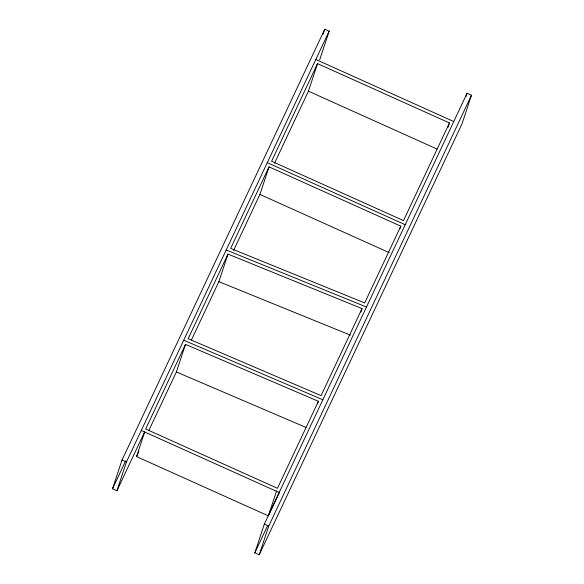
<?xml version="1.0" encoding="UTF-8"?>
<svg xmlns="http://www.w3.org/2000/svg" width="584" height="584" viewBox="0 0 584 584"><rect width="100%" height="100%" fill="white"/><g stroke="black" fill="none" stroke-linecap="round" stroke-linejoin="round"><path stroke-width="0.88" d="M144.365 432.43L116.917 490.764L112.529 488.793L122.02 460.068L324.77 29.2L329.157 31.171L319.667 59.896M116.917 490.764L126.407 462.046L329.157 31.171M276.604 490.889L268.341 515.876L136.561 456.586L144.817 431.598M148.935 430.291L176.39 371.95L185.5 344.377L318.404 401.281L317.55 403.865M191.421 339.998L218.876 281.663L227.986 254.091L362.022 308.593L360.883 312.038M233.556 250.463L259.916 194.443L269.027 166.871L400.806 226.169L399.952 228.753M323.098 34.266L324.77 29.2M274.451 163.381L308.425 91.184L317.543 63.605L449.454 122.961L448.03 127.268M254.843 552.829L264.333 524.104L467.083 93.236L471.471 95.207L461.981 123.932L259.23 554.8L254.843 552.829L267.662 525.585M259.23 554.8L268.72 526.074L471.471 95.207M465.966 96.615L467.083 93.236M112.529 488.793L125.735 460.725M185.5 344.377L145.672 429.014L277.458 488.304L318.404 401.281M227.986 254.091L188.165 338.72L321.069 395.616L362.022 308.593M269.027 166.871L230.651 248.426L364.686 302.928L400.806 226.169M317.543 63.605L271.596 161.242L403.507 220.599L449.454 122.961M136.561 456.586L138.882 451.651M268.728 515.059L279.546 492.071M226.191 249.981L366.482 307.031M218.876 281.663L350.378 335.136M183.734 340.224L322.842 399.777M176.39 371.95L305.95 427.422M315.834 59.48L453.768 121.545M308.425 91.184L437.022 149.044M267.289 162.659L405.216 224.716M259.916 194.443L389.207 252.624M141.27 430.459L279.196 492.516M122.02 460.068L126.407 462.046M264.333 524.104L268.72 526.074"/></g></svg>
